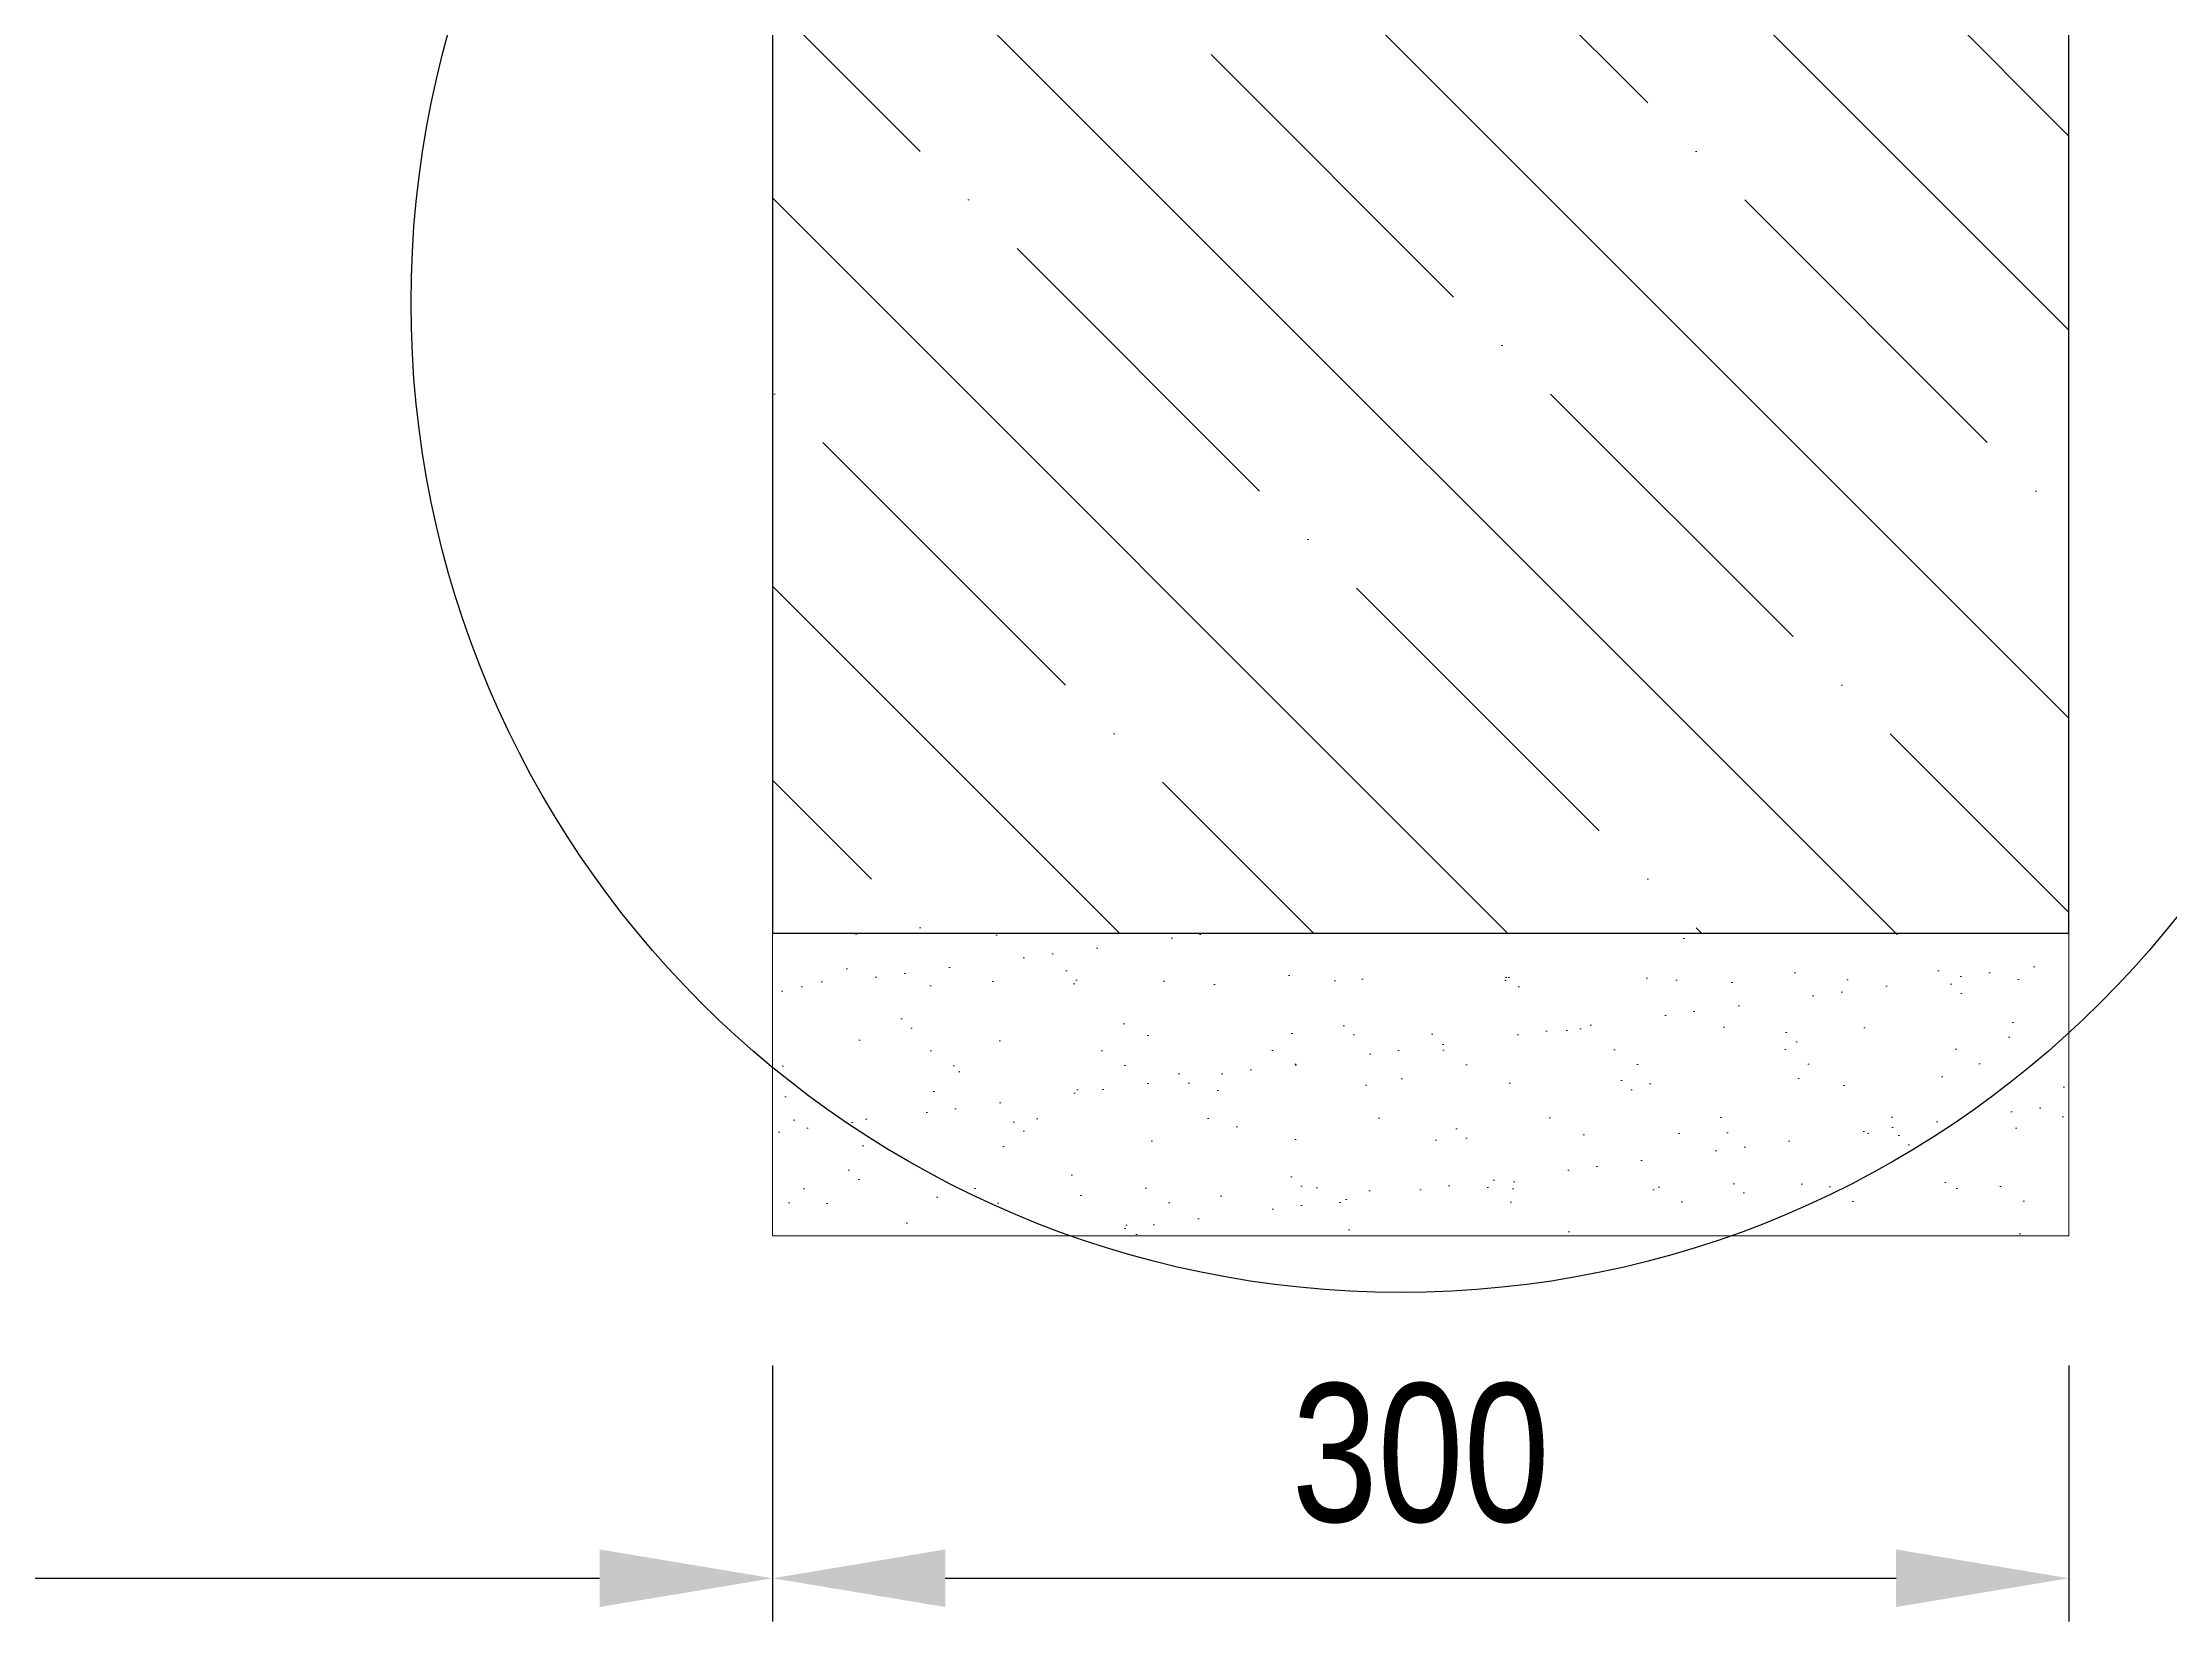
# Model space of a CAD drawing. Header units: millimetres. Extents: x 2594 to 11004, y 3085 to 9025.
# Drawn here: x 7396.5 to 7888.7, y 6832.9 to 7198.2 of the extents above; entities that cross this region are included whole.
import ezdxf

# ---------------------------------------------------------------- set-up
doc = ezdxf.new("R2010")
doc.units = ezdxf.units.MM
doc.header["$LTSCALE"] = 0.1
doc.layers.add('SRAFY', color=251, linetype='Continuous', lineweight=13)
doc.styles.add('SEACAD_Arial', font='arial.ttf', dxfattribs={"width": 0.8})
doc.dimstyles.new('ISO-25', dxfattribs={"dimtxt": 1.6, "dimasz": 2, "dimexe": 0.5, "dimexo": 1.5, "dimtad": 1, "dimdec": 0, "dimtxsty": 'SEACAD_Arial', "dimcen": 2, "dimadec": 0, "dimazin": 0, "dimtfac": 1, "dimtdec": 0, "dimtmove": 0, "dimatfit": 3, "dimfxl": 1, "dimarcsym": 0})

# ---------------------------------------------------------------- blocks, each defined once
blk = doc.blocks.new('*D142')
at = {"color": 0, "lineweight": -2, "transparency": 16777216}
for p, q in [((5725.43, 6892.16), (5725.43, 6832.91)), ((7565.43, 6892.16), (7565.43, 6832.91)), ((5765.43, 6842.91), (7525.43, 6842.91))]:
    blk.add_line(p, q, dxfattribs=at)
at = {"color": 0, "transparency": 16777216}
for points in [[(5765.43, 6849.58), (5765.43, 6836.25), (5725.43, 6842.91)], [(7525.43, 6849.58), (7525.43, 6836.25), (7565.43, 6842.91)]]:
    blk.add_solid(points, dxfattribs=at)
at = {"layer": 'Defpoints', "color": 0, "transparency": 16777216}
for p in [(5725.43, 6922.16), (7565.43, 6922.16), (7565.43, 6842.91)]:
    blk.add_point(p, dxfattribs=at)
at = {"color": 0, "transparency": 16777216, "insert": (6645.43, 6871.75), "char_height": 32, "attachment_point": 5, "style": 'SEACAD_Arial'}
blk.add_mtext('1840', dxfattribs=at)
blk = doc.blocks.new('*D143')
at = {"color": 0, "lineweight": -2, "transparency": 16777216}
for p, q in [((7565.43, 6892.16), (7565.43, 6832.91)), ((7865.43, 6892.15), (7865.43, 6832.91)), ((7605.43, 6842.91), (7825.43, 6842.91))]:
    blk.add_line(p, q, dxfattribs=at)
at = {"color": 0, "transparency": 16777216}
for points in [[(7605.43, 6849.58), (7605.43, 6836.25), (7565.43, 6842.91)], [(7825.43, 6849.58), (7825.43, 6836.25), (7865.43, 6842.91)]]:
    blk.add_solid(points, dxfattribs=at)
at = {"layer": 'Defpoints', "color": 0, "transparency": 16777216}
for p in [(7565.43, 6922.16), (7865.43, 6922.15), (7865.43, 6842.91)]:
    blk.add_point(p, dxfattribs=at)
at = {"color": 0, "transparency": 16777216, "insert": (7715.43, 6871.76), "char_height": 32, "attachment_point": 5, "style": 'SEACAD_Arial'}
blk.add_mtext('300', dxfattribs=at)
blk = doc.blocks.new('*D144')
at = {"color": 0, "lineweight": -2, "transparency": 16777216}
for p, q in [((7895.43, 7292.16), (8261.74, 7292.16)), ((8251.74, 7252.16), (8251.74, 7032.16)), ((7895.43, 6992.16), (8261.74, 6992.16))]:
    blk.add_line(p, q, dxfattribs=at)
at = {"color": 0, "transparency": 16777216}
for points in [[(8245.08, 7252.16), (8258.41, 7252.16), (8251.74, 7292.16)], [(8245.08, 7032.16), (8258.41, 7032.16), (8251.74, 6992.16)]]:
    blk.add_solid(points, dxfattribs=at)
at = {"layer": 'Defpoints', "color": 0, "transparency": 16777216}
for p in [(7865.43, 7292.16), (7865.43, 6992.16), (8251.74, 6992.16)]:
    blk.add_point(p, dxfattribs=at)
at = {"color": 0, "transparency": 16777216, "insert": (8222.89, 7142.16), "char_height": 32, "attachment_point": 5, "rotation": 90, "style": 'SEACAD_Arial'}
blk.add_mtext('300', dxfattribs=at)
blk = doc.blocks.new('*D145')
at = {"color": 0, "lineweight": -2, "transparency": 16777216}
for p, q in [((8251.74, 7032.16), (8251.74, 7072.16)), ((7895.43, 6992.16), (8261.74, 6992.16)), ((8251.74, 6992.16), (8251.74, 6922.15)), ((7895.43, 6922.15), (8261.74, 6922.15)), ((8251.74, 6882.15), (8251.74, 6842.15))]:
    blk.add_line(p, q, dxfattribs=at)
at = {"color": 0, "transparency": 16777216}
for points in [[(8245.08, 7032.16), (8258.41, 7032.16), (8251.74, 6992.16)], [(8245.08, 6882.15), (8258.41, 6882.15), (8251.74, 6922.15)]]:
    blk.add_solid(points, dxfattribs=at)
at = {"layer": 'Defpoints', "color": 0, "transparency": 16777216}
for p in [(7865.43, 6992.16), (7865.43, 6922.15), (8251.74, 6922.15)]:
    blk.add_point(p, dxfattribs=at)
at = {"color": 0, "transparency": 16777216, "insert": (8222.9, 6957.16), "char_height": 32, "attachment_point": 5, "rotation": 90, "style": 'SEACAD_Arial'}
blk.add_mtext('70', dxfattribs=at)

msp = doc.modelspace()

# ---------------------------------------------------------------- hatches: boundary and pattern name
at = {"layer": 'SRAFY', "lineweight": 15}
h = msp.add_hatch(dxfattribs=at)
h.set_pattern_fill('ANSI35', color=256, scale=10, angle=90, style=0)
h.paths.add_polyline_path([(4287.37, 7292.16), (3087.37, 7292.16), (3087.37, 6992.16), (4287.37, 6992.16)])
h.paths.add_polyline_path([(5725.43, 7292.16), (5694.04, 7292.16), (5580.43, 7292.16), (5535.43, 7292.16), (5460.41, 7292.16), (5425.43, 7292.16), (5425.43, 6992.16), (5725.43, 6992.16)])
h.paths.add_polyline_path([(7865.43, 7292.16), (7864.04, 7292.16), (7720.43, 7292.16), (7615.43, 7292.16), (7565.43, 7292.16), (7565.43, 6992.16), (7865.43, 6992.16)])
at = {"layer": 'SRAFY'}
h = msp.add_hatch(dxfattribs=at)
h.set_pattern_fill('AR-SAND', color=256, scale=0.5)
h.set_pattern_definition([(37.5, (-507.126, 2463.395), (-0.800016, 24.47066), [0, -19.304, 0, -21.59, 0, -20.6375]), (7.5, (-507.126, 2463.395), (22.47616, 35.84126), [0, -10.414, 0, -17.399, 0, -6.6675]), (327.5, (-522.747, 2463.395), (39.54962, 0.07186), [0, -6.35, 0, -22.86, 0, -29.845]), (317.5, (-522.747, 2463.395), (38.17782, 11.14647), [0, -3.175, 0, -14.986, 0, -17.145])])
h.paths.add_polyline_path([(7565.42, 6992.16), (7865.44, 6992.18), (7865.44, 6922.16), (7565.44, 6922.15)])

# ---------------------------------------------------------------- linework, layer by layer
msp.add_lwpolyline([(7565.43, 6992.16), (7865.43, 6992.16), (7865.43, 7292.16), (7565.43, 7292.16)], close=True)
msp.add_circle((7710.83, 7138.05), 229.01)
for p, q in [((7565.43, 6992.16), (7565.43, 6922.16)), ((7865.43, 6992.16), (7865.43, 6922.16)), ((7565.43, 6922.16), (7865.43, 6922.16))]:
    msp.add_line(p, q, dxfattribs=at)

# ---------------------------------------------------------------- dimensions: what is measured, and where the dimension line sits
for base, p1, p2, override, picture, middle in [((8251.74, 6992.16), (7865.43, 7292.16), (7865.43, 6992.16), {"dimscale": 0}, '*D144', (8222.89, 7142.16)), ((8251.74, 6922.15), (7865.43, 6992.16), (7865.43, 6922.15), {"dimscale": 0, "dimtmove": 1}, '*D145', (8222.9, 6957.16))]:
    dim = msp.add_linear_dim(base=base, p1=p1, p2=p2, angle=90, dimstyle='ISO-25', override=override)
    dim.commit()
    dim.dimension.update_dxf_attribs({"geometry": picture, "text_midpoint": middle})
for base, p1, p2, picture, middle in [((7565.43, 6842.91), (5725.43, 6922.16), (7565.43, 6922.16), '*D142', (6645.43, 6871.75)), ((7865.43, 6842.91), (7565.43, 6922.16), (7865.43, 6922.15), '*D143', (7715.43, 6871.76))]:
    dim = msp.add_linear_dim(base=base, p1=p1, p2=p2, dimstyle='ISO-25')
    dim.commit()
    dim.dimension.update_dxf_attribs({"geometry": picture, "text_midpoint": middle})

doc.saveas('drawing.dxf')
